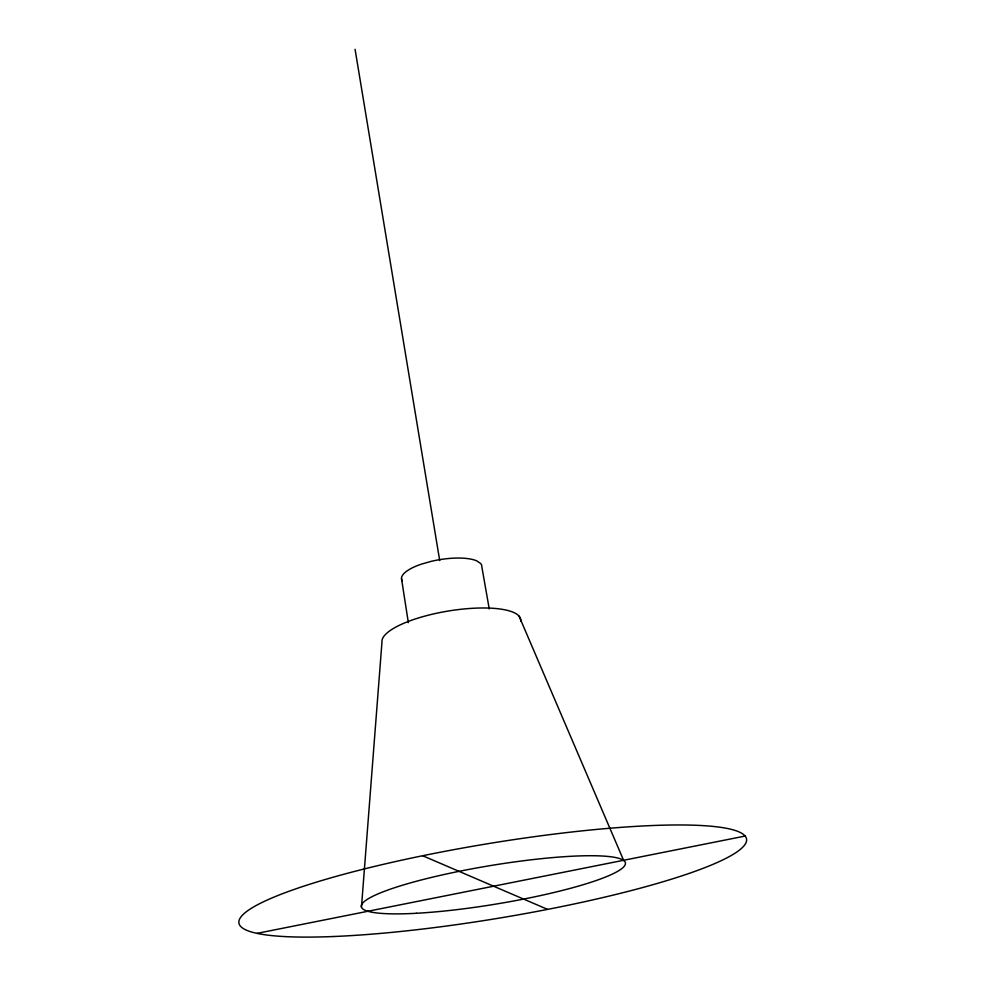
<?xml version="1.0" encoding="UTF-8"?>
<svg xmlns="http://www.w3.org/2000/svg" width="986" height="986" viewBox="0 0 986 986"><rect width="100%" height="100%" fill="white"/><g stroke="black" fill="none" stroke-linecap="round" stroke-linejoin="round"><path stroke-width="1.48" d="M361.468 907.083L381.964 642.132A70.289 20.102 -9.4 0 1 451.576 610.507A70.289 20.102 -9.4 0 1 520.719 621.217M257.087 933.36L745.12 836.054M422.674 855.737L547.6 909.388M519.092 616.164L623.682 860.495M489.253 608.941L481.821 566.753A40.648 12.941 -9.4 0 0 480.663 563.524L476.805 560.886A40.648 12.941 -9.4 0 0 431.018 561.391L421.17 564.214A40.648 12.941 -9.4 0 0 402.3 580.877M355.071 49.3L439.707 560.59M401.524 578.72L408.34 622.647M333.564 936.515A257.235 37.628 -9.4 0 0 743.592 846.284A257.235 37.628 -9.4 0 0 401.117 860.31A257.235 37.628 -9.4 0 0 333.564 936.515M416.339 913.282A133.813 19.437 -9.4 0 0 624.791 865.474A133.813 19.437 -9.4 0 0 439.016 875.654A133.813 19.437 -9.4 0 0 416.339 913.282"/></g></svg>
